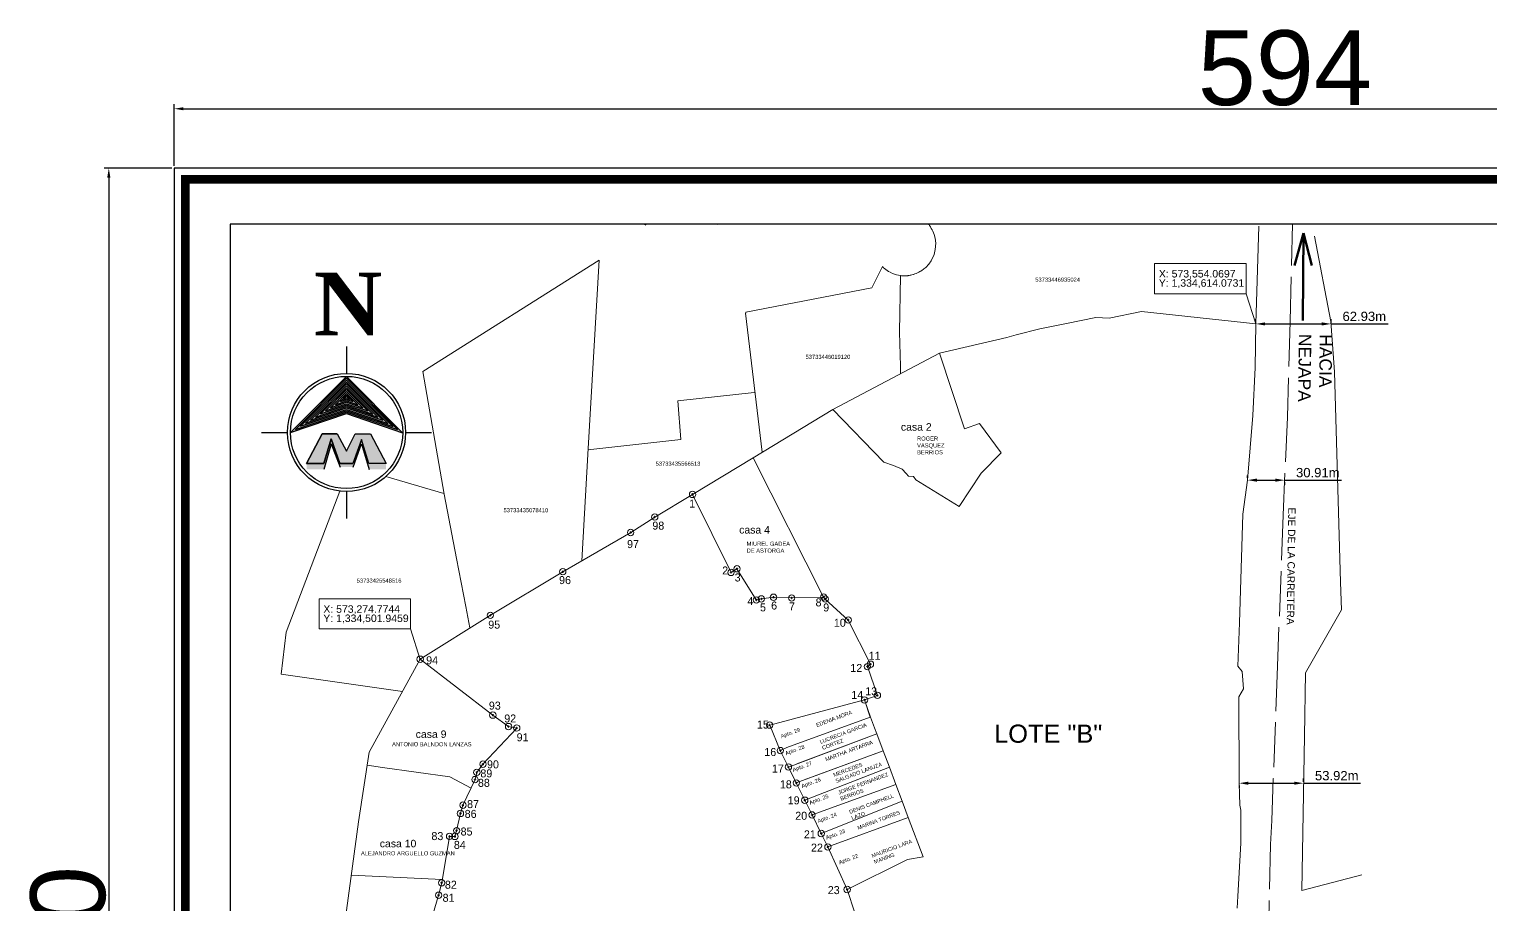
# Model space of a CAD drawing. Header units: millimetres. Extents: x -3245 to 2970, y 1153 to 3965.
# Drawn here: x -631.4 to -240.6, y 1879.3 to 2113.6 of the extents above; entities that cross this region are included whole.
import ezdxf
from ezdxf.enums import TextEntityAlignment as Align

# ---------------------------------------------------------------- set-up
doc = ezdxf.new("R2010")
doc.units = ezdxf.units.MM
doc.linetypes.add('ACAD_ISO02W100', pattern=[15, 12, -3])
for name, color, linetype in [('0 - TEXTO', 5, 'Continuous'), ('2', 1, 'Continuous'), ('CIRCULO PI', 2, 'Continuous'), ('FONDO_MANAGUA', 8, 'ACAD_ISO02W100'), ('NORTE', 7, 'Continuous'), ('TEXTOS', 2, 'Continuous')]:
    doc.layers.add(name, color=color, linetype=linetype)
doc.layers.add('FRAME 070', color=7, linetype='Continuous', lineweight=70)
doc.styles.add('CRISTHIAM', font='timesbd.ttf', dxfattribs={"height": 0.428625})
doc.styles.add('LOPEZ', font='TCCM____.TTF')
doc.styles.add('PI', font='arial.ttf', dxfattribs={"height": 0.4})
doc.styles.get("Standard").update_dxf_attribs({"font": 'arial.ttf'})
doc.dimstyles.new('ISO-25', dxfattribs={"dimtxt": 2.5, "dimasz": 2.5, "dimexe": 1.25, "dimexo": 0.625, "dimtad": 1, "dimdec": 3, "dimtxsty": 'Standard', "dimcen": 2.5, "dimadec": 0, "dimazin": 0, "dimtfac": 1, "dimtdec": 3, "dimtmove": 0, "dimatfit": 3, "dimfxl": 1, "dimarcsym": 0})
doc.dimstyles.new('RONI-250', dxfattribs={"dimtxt": 2.5, "dimasz": 2.5, "dimexe": 1.25, "dimexo": 0.625, "dimgap": 0.725, "dimtad": 1, "dimzin": 1, "dimdsep": 46, "dimtxsty": 'Standard', "dimcen": 2.5, "dimclrd": 256, "dimclre": 256, "dimclrt": 5, "dimaunit": 1, "dimadec": 4, "dimazin": 0, "dimtfac": 1, "dimtmove": 0, "dimatfit": 3, "dimfxl": 1, "dimlwd": -1, "dimlwe": -1, "dimarcsym": 0})

# ---------------------------------------------------------------- blocks, each defined once
blk = doc.blocks.new('*D89')
at = {"color": 0, "lineweight": -2, "transparency": 16777216}
for p, q in [((-592.65, 2077.03), (-592.65, 2093.55)), ((-590.15, 2092.3), (-1.15, 2092.3)), ((1.35, 2077.03), (1.35, 2093.55))]:
    blk.add_line(p, q, dxfattribs=at)
at = {"color": 0, "lineweight": 9, "transparency": 16777216}
for points in [[(-590.15, 2092.72), (-590.15, 2091.89), (-592.65, 2092.3)], [(-1.15, 2092.72), (-1.15, 2091.89), (1.35, 2092.3)]]:
    blk.add_solid(points, dxfattribs=at)
at = {"layer": 'Defpoints', "color": 0, "lineweight": 9, "transparency": 16777216}
for p in [(1.35, 2092.3), (-592.65, 2076.4), (1.35, 2076.4)]:
    blk.add_point(p, dxfattribs=at)
at = {"color": 0, "transparency": 16777216, "insert": (-295.65, 2103.14), "char_height": 2.5, "attachment_point": 5}
blk.add_mtext('{\\H8x;594}', dxfattribs=at)
blk = doc.blocks.new('*D90')
at = {"color": 0, "lineweight": -2, "transparency": 16777216}
for p, q in [((-593.27, 2076.4), (-611.36, 2076.4)), ((-610.11, 2073.9), (-610.11, 1658.9)), ((-593.27, 1656.4), (-611.36, 1656.4))]:
    blk.add_line(p, q, dxfattribs=at)
at = {"color": 0, "lineweight": 9, "transparency": 16777216}
for points in [[(-610.53, 2073.9), (-609.7, 2073.9), (-610.11, 2076.4)], [(-610.53, 1658.9), (-609.7, 1658.9), (-610.11, 1656.4)]]:
    blk.add_solid(points, dxfattribs=at)
at = {"layer": 'Defpoints', "color": 0, "lineweight": 9, "transparency": 16777216}
for p in [(-592.65, 2076.4), (-610.11, 1656.4), (-592.65, 1656.4)]:
    blk.add_point(p, dxfattribs=at)
at = {"color": 0, "transparency": 16777216, "insert": (-620.95, 1866.4), "char_height": 2.5, "attachment_point": 5, "rotation": 90}
blk.add_mtext('{\\H8x;420}', dxfattribs=at)
blk = doc.blocks.new('*D110')
at = {"transparency": 16777216}
for p, q in [((-303.45, 2035.36), (-303.45, 2035.99)), ((-283.3, 2035.01), (-283.3, 2035.99)), ((-300.95, 2034.74), (-285.8, 2034.74)), ((-283.3, 2034.74), (-268.06, 2034.74))]:
    blk.add_line(p, q, dxfattribs=at)
at = {"lineweight": 9, "transparency": 16777216}
for points in [[(-300.95, 2035.15), (-300.95, 2034.32), (-303.45, 2034.74)], [(-285.8, 2035.15), (-285.8, 2034.32), (-283.3, 2034.74)]]:
    blk.add_solid(points, dxfattribs=at)
at = {"layer": 'Defpoints', "color": 0, "lineweight": 9, "transparency": 16777216}
for p in [(-303.45, 2034.74, 425.74), (-283.3, 2034.74), (-283.3, 2034.39, 438.66)]:
    blk.add_point(p, dxfattribs=at)
at = {"lineweight": 9, "transparency": 16777216, "insert": (-274.43, 2036.74), "char_height": 2.5, "attachment_point": 5}
blk.add_mtext('62.93m', dxfattribs=at)
blk = doc.blocks.new('*D106')
at = {"transparency": 16777216}
for p, q in [((-305.64, 1993.56), (-305.64, 1994.19)), ((-303.14, 1992.94), (-298.22, 1992.94)), ((-295.72, 1992.94), (-280.5, 1992.94)), ((-295.72, 1992.44), (-295.72, 1991.69))]:
    blk.add_line(p, q, dxfattribs=at)
at = {"lineweight": 9, "transparency": 16777216}
for points in [[(-303.14, 1993.36), (-303.14, 1992.52), (-305.64, 1992.94)], [(-298.22, 1993.36), (-298.22, 1992.52), (-295.72, 1992.94)]]:
    blk.add_solid(points, dxfattribs=at)
at = {"layer": 'Defpoints', "color": 0, "lineweight": 9, "transparency": 16777216}
for p in [(-295.72, 1993.06, 106.4), (-305.64, 1992.93, 425.74), (-295.72, 1992.94)]:
    blk.add_point(p, dxfattribs=at)
at = {"lineweight": 9, "transparency": 16777216, "insert": (-286.86, 1994.94), "char_height": 2.5, "attachment_point": 5}
blk.add_mtext('30.91m', dxfattribs=at)
blk = doc.blocks.new('*D107')
at = {"transparency": 16777216}
for p, q in [((-307.92, 1911.27), (-307.92, 1910.62)), ((-305.42, 1911.87), (-293.17, 1911.87)), ((-290.67, 1912.21), (-290.67, 1913.12)), ((-290.67, 1911.87), (-275.44, 1911.87))]:
    blk.add_line(p, q, dxfattribs=at)
at = {"lineweight": 9, "transparency": 16777216}
for points in [[(-305.42, 1912.28), (-305.42, 1911.45), (-307.92, 1911.87)], [(-293.17, 1912.28), (-293.17, 1911.45), (-290.67, 1911.87)]]:
    blk.add_solid(points, dxfattribs=at)
at = {"layer": 'Defpoints', "color": 0, "lineweight": 9, "transparency": 16777216}
for p in [(-307.92, 1911.89, 425.74), (-290.67, 1911.87), (-290.67, 1911.59, 438.66)]:
    blk.add_point(p, dxfattribs=at)
at = {"lineweight": 9, "transparency": 16777216, "insert": (-281.8, 1913.87), "char_height": 2.5, "attachment_point": 5}
blk.add_mtext('53.92m', dxfattribs=at)

msp = doc.modelspace()

# ---------------------------------------------------------------- hatches: boundary and pattern name
at = {"lineweight": 30}
h = msp.add_hatch(color=5, dxfattribs=at)
h.dxf.hatch_style = 1
h.paths.add_polyline_path([(-550.7205, 2003.8048), (-550.6711, 2003.9717), (-548.3367, 1997.4118), (-544.8404, 1997.4118), (-542.5653, 2003.8048), (-540.5636, 1997.4118), (-535.9559, 1997.4118), (-540.1337, 2005.3123), (-544.2069, 2005.3123), (-546.5885, 2000.7335), (-549.0663, 2005.3123), (-553.0434, 2005.3123), (-557.2211, 1997.4118), (-552.6135, 1997.4118)])
at = {"lineweight": 30, "true_color": 0x2424ff}
h = msp.add_hatch(color=160, dxfattribs=at)
h.dxf.hatch_style = 1
h.paths.add_polyline_path([(-550.6303, 2002.6792), (-548.272, 1996.434), (-544.8212, 1996.434), (-542.5826, 2002.6656), (-540.5254, 1995.8079), (-535.9559, 1995.8079), (-535.9559, 1997.4118), (-540.5636, 1997.4118), (-542.5653, 2003.8048), (-544.8404, 1997.4118), (-548.3367, 1997.4118), (-550.6711, 2003.9717), (-552.6135, 1997.4118), (-557.2211, 1997.4118), (-557.2211, 1995.8079), (-552.6516, 1995.8079)])
at = {"layer": 'TEXTOS'}
h = msp.add_hatch(color=7, dxfattribs=at)
h.dxf.hatch_style = 1
h.paths.add_polyline_path([(-546.5402, 2010.7375), (-531.5523, 2005.6422), (-546.5186, 2020.713), (-561.5626, 2005.6957)])

# ---------------------------------------------------------------- linework, layer by layer
at = {"color": 1, "lineweight": 15}
for p, q in [((-302.6713, 2060.8629, 425.7391), (-303.4518, 2034.7374, 425.7391)), ((-406.5027, 1929.5197, 425.7391), (-428.8036, 1921.4173, 425.7391)), ((-428.3926, 1916.1864, 425.7391), (-404.7929, 1925.105, 425.7391)), ((-404.7929, 1925.105, 425.7391), (-426.1749, 1917.0244, 425.7391)), ((-426.2991, 1911.9375, 425.7391), (-403.0819, 1920.5622, 425.7391)), ((-403.0819, 1920.5622, 425.7391), (-424.1525, 1912.7349, 425.7391)), ((-424.0261, 1907.3245, 425.7391), (-401.4186, 1916.1274, 425.7391)), ((-421.9957, 1908.1151, 425.7391), (-401.4186, 1916.1272, 425.7391)), ((-399.699, 1911.5423, 425.7391), (-422.0833, 1903.3815, 425.7391)), ((-398.0312, 1907.0828, 425.7391), (-419.6343, 1898.4112, 425.7391)), ((-417.636, 1899.2133, 425.7391), (-398.0312, 1907.0828, 425.7391)), ((-396.3826, 1902.6576, 425.7391), (-417.865, 1894.8203, 425.7391)), ((-545.2848, 1887.2279, 425.7391), (-520.9644, 1886.0907, 740.5799))]:
    msp.add_line(p, q, dxfattribs=at)
at = {"color": 8, "linetype": 'ACAD_ISO02W100', "lineweight": 15}
msp.add_line((-294.2619, 2035.3455, 106.4028), (-293.6342, 2061.4019, 106.4028), dxfattribs=at)
at = {"color": 7, "lineweight": 50}
for p, q in [((-290.712, 2058.9908), (-293.061, 2050.3817)), ((-290.8502, 2035.6235), (-290.712, 2058.9908)), ((-290.712, 2058.9908), (-288.465, 2050.3546))]:
    msp.add_line(p, q, dxfattribs=at)
at = {"color": 5}
for p, q in [((-553.0434, 2005.3123, -0.0089), (-549.0663, 2005.3123, -0.0089)), ((-544.2069, 2005.3123, -0.0089), (-540.1337, 2005.3123, -0.0089)), ((-550.6303, 2002.6792, -0.0089), (-552.6516, 1995.8079, -0.0089)), ((-550.6711, 2003.9717, -0.0089), (-552.6135, 1997.4118, -0.0089)), ((-548.3367, 1997.4118, -0.0089), (-550.6711, 2003.9717, -0.0089)), ((-550.6303, 2002.6792, -0.0089), (-548.272, 1996.434, -0.0089)), ((-542.5653, 2003.8048, -0.0089), (-544.8404, 1997.4118, -0.0089)), ((-544.8212, 1996.434, -0.0089), (-542.5826, 2002.6656, -0.0089)), ((-542.5826, 2002.6656, -0.0089), (-540.5254, 1995.8079, -0.0089)), ((-540.5636, 1997.4118, -0.0089), (-542.5653, 2003.8048, -0.0089)), ((-544.8404, 1997.4118, -0.0089), (-548.3367, 1997.4118, -0.0089))]:
    msp.add_line(p, q, dxfattribs=at)
for points in [[(1.3517, 1656.4019), (1.3517, 2076.4019), (-592.6483, 2076.4019), (-592.6483, 1656.4019)], [(-577.6483, 2061.4019), (-577.6483, 1671.4019), (-13.6483, 1671.4019), (-13.6483, 2061.4019)]]:
    msp.add_lwpolyline(points, close=True)
at = {"const_width": 2.28}
msp.add_lwpolyline([(-1.6483, 1659.4019), (-1.6483, 2073.4019), (-589.6483, 2073.4019), (-589.6483, 1659.4019)], close=True, dxfattribs=at)
msp.add_lwpolyline([(-577.6483, 1671.4019), (-13.6483, 1671.4019), (-13.6483, 2061.4019), (-577.6483, 2061.4019)])
at = {"color": 1, "lineweight": 15, "elevation": 425.7391}
for points in [[(-398.4246, 2021.4306), (-398.4344, 2023.401), (-398.7189, 2032.5378), (-398.4195, 2047.6473), (-398.1677, 2047.6288), (-397.9459, 2047.6105), (-397.7128, 2047.5978), (-397.4803, 2047.5936), (-397.2737, 2047.5941), (-397.0196, 2047.6039), (-396.7591, 2047.6227), (-396.4922, 2047.646), (-396.3483, 2047.6648), (-396.2215, 2047.6814), (-396.0742, 2047.7058), (-395.8448, 2047.746), (-395.67, 2047.7853), (-395.396, 2047.854), (-395.0783, 2047.9337), (-394.9981, 2047.9539), (-394.573, 2048.1057), (-394.2026, 2048.2411), (-393.892, 2048.3903), (-393.6941, 2048.4885), (-393.5108, 2048.5793), (-393.2343, 2048.7175), (-392.9819, 2048.8839), (-392.6663, 2049.0919), (-392.3604, 2049.2975), (-392.1935, 2049.4328), (-391.6871, 2049.8635), (-390.9043, 2050.6906), (-390.2477, 2051.6307), (-389.4553, 2053.3304), (-389.1255, 2054.6384), (-389.022, 2056.3037), (-389.1806, 2057.6745), (-389.4438, 2058.6352), (-389.6086, 2059.0796), (-389.7962, 2059.5089), (-389.9882, 2059.9483), (-390.2117, 2060.2921), (-390.4572, 2060.6698), (-390.7092, 2061.0575), (-390.8125, 2061.2341), (-390.9155, 2061.3424)], [(-483.6499, 1971.3725), (-481.9732, 2001.3883), (-478.9648, 2051.8145), (-526.179, 2022.0372), (-520.4911, 1989.2034), (-517.1604, 1972.0037), (-514.667, 1959.1274), (-513.603, 1953.4509)], [(-398.4316, 2047.652), (-399.4782, 2047.8691), (-400.5786, 2048.2371), (-401.2299, 2048.5583), (-401.6156, 2048.7664), (-402.0091, 2049.0187), (-402.3726, 2049.272), (-402.7006, 2049.527), (-402.9902, 2049.7855), (-403.2861, 2050.0574), (-406.085, 2044.3987), (-439.7787, 2037.8638), (-439.7627, 2037.6007), (-439.8758, 2037.5883), (-435.4347, 2000.394)], [(-308.4196, 1878.4071), (-308.2417, 1881.6691), (-307.4706, 1895.8122), (-307.4526, 1904.6165), (-307.7246, 1906.0159), (-307.9199, 1911.8903), (-307.9658, 1934.9513), (-306.7105, 1937.0744), (-307.0455, 1941.7073), (-308.218, 1943.2148), (-307.8401, 1954.7475), (-306.9256, 1983.8325), (-305.6429, 1992.9307), (-304.2443, 2010.2486), (-303.6082, 2023.0584), (-303.4518, 2034.7374), (-333.9882, 2038.0766), (-342.6142, 2036.2903), (-346.2311, 2036.4658), (-354.0485, 2034.8387), (-361.1973, 2033.4185), (-367.5491, 2031.8441), (-370.0465, 2031.1154), (-388.0267, 2026.9494), (-381.3352, 2006.6873), (-377.3493, 2008.0864), (-371.5153, 2000.2708), (-376.8828, 1994.8353), (-382.7642, 1985.8864), (-394.3217, 1993.0464), (-394.9462, 1993.9235), (-396.3147, 1994.004), (-396.9207, 1994.7573), (-397.9929, 1995.8687), (-400.3431, 1996.8385), (-402.9084, 1997.7463), (-416.5208, 2011.826), (-437.8052, 1998.9465)], [(-416.5208, 2011.826), (-388.0267, 2026.9494)], [(-437.3506, 2016.4394), (-437.5913, 2016.3919), (-458.0128, 2014.1728), (-457.1413, 2003.8552), (-481.9902, 2001.095)], [(-454.0397, 1989.1228), (-437.8052, 1998.9465)], [(-437.8052, 1998.9465), (-418.9961, 1961.6644), (-418.5552, 1961.1427), (-412.3986, 1955.5201), (-406.467, 1943.7074), (-407.2941, 1943.0623), (-404.596, 1935.364), (-408.0493, 1934.1376), (-406.5009, 1929.5151), (-405.4015, 1926.6763), (-404.7929, 1925.105), (-403.0819, 1920.5622), (-401.4186, 1916.1274), (-399.699, 1911.5423), (-398.0312, 1907.0828), (-396.3826, 1902.6576), (-392.396, 1892.1632), (-396.5612, 1891.4163), (-412.6989, 1883.4317), (-410.6706, 1877.2133)], [(-520.5584, 1989.3519), (-536.0711, 1993.8741)], [(-548.3854, 1990.0095), (-562.6942, 1952.2638), (-564.0598, 1941.0249), (-531.6067, 1936.3864)], [(-548.1305, 1865.9296), (-543.3766, 1901.509), (-540.4847, 1920.1728), (-526.8657, 1945.0447), (-507.4325, 1930.081), (-503.2278, 1927.0267), (-501.0346, 1926.6185)], [(-526.8657, 1945.0447), (-507.4325, 1930.081), (-503.2278, 1927.0267), (-501.0346, 1926.6185), (-510.0705, 1916.9574), (-511.7098, 1914.7605), (-512.1966, 1912.8346), (-515.4202, 1905.9864), (-516.0863, 1903.7637), (-517.1134, 1899.1786), (-517.5853, 1897.6095), (-519.0081, 1897.6402), (-521.1116, 1885.2121), (-521.9342, 1881.9035), (-525.1702, 1870.7305)], [(-433.4129, 1927.4065), (-430.5652, 1920.5958), (-428.8036, 1921.4173), (-406.5027, 1929.5197), (-408.0493, 1934.1376), (-433.4129, 1927.4065)], [(-513.2434, 1910.5835), (-518.947, 1913.6032), (-536.9503, 1916.0986), (-541.0183, 1916.7289)]]:
    msp.add_lwpolyline(points, dxfattribs=at)
at = {"color": 7, "lineweight": 15}
msp.add_lwpolyline([(-330.4902, 2050.9149), (-306.0165, 2050.9149), (-306.0165, 2042.8195), (-330.4902, 2042.8195)], close=True, dxfattribs=at)
msp.add_lwpolyline([(-306.0165, 2042.8195), (-303.4518, 2034.7374)], dxfattribs=at)
at = {"color": 8, "linetype": 'ACAD_ISO02W100', "lineweight": 15, "elevation": 106.4028}
msp.add_lwpolyline([(-294.2619, 2035.3455), (-294.9724, 2009.8118), (-296.1514, 1983.5514), (-297.6138, 1943.142), (-298.7527, 1913.0307), (-299.1873, 1901.8794), (-299.5177, 1895.505), (-299.8941, 1878.3386), (-300.7312, 1866.0455), (-301.66, 1837.388), (-302.4179, 1822.4329), (-303.5136, 1796.9657)], dxfattribs=at)
at = {"color": 5, "elevation": -0.0089}
for points in [[(-549.0663, 2005.3123), (-553.0434, 2005.3123), (-557.2211, 1997.4118), (-552.6135, 1997.4118), (-550.6711, 2003.9717), (-548.3367, 1997.4118), (-544.8404, 1997.4118)], [(-550.7205, 2003.8048), (-552.6135, 1997.4118), (-557.2211, 1997.4118), (-553.0434, 2005.3123), (-549.0663, 2005.3123), (-546.5885, 2000.7335), (-544.2069, 2005.3123), (-540.1337, 2005.3123), (-535.9559, 1997.4118), (-540.5636, 1997.4118), (-542.5653, 2003.8048), (-544.8404, 1997.4118), (-548.3367, 1997.4118), (-550.6711, 2003.9717)], [(-546.5885, 2000.7335), (-544.2069, 2005.3123)], [(-544.1107, 2005.3123), (-540.1337, 2005.3123), (-535.9559, 1997.4118), (-540.5636, 1997.4118)], [(-542.5653, 2003.8048), (-544.8404, 1997.4118), (-548.3367, 1997.4118)]]:
    msp.add_lwpolyline(points, dxfattribs=at)
at = {"color": 7, "lineweight": 20, "ltscale": 0.5, "elevation": 425.7391, "flags": 128}
msp.add_lwpolyline([(-525.1704, 1870.738), (-521.9346, 1881.9098), (-521.1121, 1885.2181), (-519.0089, 1897.6449), (-517.5863, 1897.6142), (-517.1144, 1899.1832), (-516.0873, 1903.7679), (-515.4214, 1905.9903), (-512.1981, 1912.8378), (-511.7113, 1914.7635), (-510.0722, 1916.9602), (-501.0372, 1926.6203), (-503.2302, 1927.0285), (-507.4344, 1930.0825), (-526.8657, 1945.0447), (-508.1, 1956.78), (-488.7241, 1968.4397), (-470.5657, 1978.9348), (-464.1358, 1983.0812), (-454.0397, 1989.1228), (-443.7491, 1968.2477), (-442.1682, 1969.2291), (-436.9917, 1960.8901), (-435.632, 1961.1735), (-432.3943, 1961.6152), (-427.5278, 1961.4274), (-418.9991, 1961.6643), (-418.5552, 1961.1427), (-412.3986, 1955.5201), (-406.467, 1943.7074), (-407.2941, 1943.0623), (-404.596, 1935.364), (-408.0493, 1934.1376), (-433.4129, 1927.4065), (-430.5652, 1920.5958), (-428.3926, 1916.1864), (-426.2991, 1911.9375), (-424.0261, 1907.3245), (-422.0833, 1903.3815), (-419.6343, 1898.4112), (-417.8588, 1894.8078), (-412.6989, 1883.4317), (-410.6706, 1877.2133)], dxfattribs=at)
at = {"color": 7, "lineweight": 15, "elevation": 425.7391}
msp.add_lwpolyline([(-553.8859, 1961.2202), (-529.4121, 1961.2202), (-529.4121, 1953.1247), (-553.8859, 1953.1247)], close=True, dxfattribs=at)
msp.add_lwpolyline([(-529.4121, 1953.1247), (-526.8482, 1944.9891)], dxfattribs=at)
at = {"layer": '2', "color": 1, "lineweight": 15}
for p, q in [((-466.8469, 2061.4019), (-466.5023, 2061.1695)), ((-447.546, 2061.4019), (-447.3989, 2061.3046)), ((-447.3989, 2061.3046), (-447.3285, 2061.4019)), ((-424.1553, 2061.4019), (-424.1613, 2061.3889))]:
    msp.add_line(p, q, dxfattribs=at)
at = {"layer": 'CIRCULO PI', "color": 5, "lineweight": 5}
for centre in [(-454.0397, 1989.1228, 425.7391), (-464.1358, 1983.0812, 425.7391), (-470.5657, 1978.9348, 425.7391), (-442.1682, 1969.2291, 425.7391), (-488.7241, 1968.4397, 425.7391), (-443.7491, 1968.2477, 425.7391), (-436.9917, 1960.8901, 425.7391), (-435.632, 1961.1735, 425.7391), (-432.3943, 1961.6152, 425.7391), (-427.5278, 1961.4274, 425.7391), (-418.9961, 1961.6644, 425.7391), (-418.5552, 1961.1427, 425.7391), (-508.1, 1956.78, 425.7391), (-412.3986, 1955.5201, 425.7391), (-526.8657, 1945.0447, 425.7391), (-407.2941, 1943.0623, 425.7391), (-406.467, 1943.7074, 425.7391), (-408.0493, 1934.1376, 425.7391), (-404.596, 1935.364, 425.7391), (-507.4344, 1930.0825, 425.7391), (-503.2302, 1927.0285, 425.7391), (-501.0372, 1926.6203, 425.7391), (-433.4129, 1927.4065, 425.7391), (-430.5652, 1920.5958, 425.7391), (-511.7113, 1914.7635, 425.7391), (-510.0722, 1916.9602, 425.7391), (-428.3926, 1916.1864, 425.7391), (-512.1981, 1912.8378, 425.7391), (-426.2991, 1911.9375, 425.7391), (-424.0261, 1907.3245, 425.7391), (-516.0873, 1903.7679, 425.7391), (-515.4214, 1905.9903, 425.7391), (-422.0833, 1903.3815, 425.7391), (-517.1144, 1899.1832, 425.7391), (-419.6343, 1898.4112, 425.7391), (-519.0089, 1897.6449, 425.7391), (-517.5863, 1897.6142, 425.7391), (-417.8588, 1894.8078, 425.7391), (-521.1121, 1885.2181, 425.7391), (-412.6989, 1883.4317, 425.7391), (-521.9346, 1881.9098, 425.7391)]:
    msp.add_circle(centre, 0.85, dxfattribs=at)
at = {"layer": 'CIRCULO PI', "color": 5, "lineweight": 80}
for centre in [(-454.0404, 1989.1224, 425.7391), (-464.1364, 1983.0808, 425.7391), (-470.5664, 1978.9344, 425.7391), (-488.7247, 1968.4393, 425.7391), (-443.7497, 1968.2473, 425.7391), (-442.1688, 1969.2287, 425.7391), (-418.9967, 1961.664, 425.7391), (-436.9924, 1960.8897, 425.7391), (-435.6327, 1961.1731, 425.7391), (-432.395, 1961.6148, 425.7391), (-427.5285, 1961.427, 425.7391), (-418.5558, 1961.1423, 425.7391), (-508.1007, 1956.7796, 425.7391), (-412.3992, 1955.5198, 425.7391), (-526.8664, 1945.0443, 425.7391), (-407.2947, 1943.0619, 425.7391), (-406.4676, 1943.707, 425.7391), (-404.5967, 1935.3636, 425.7391), (-408.05, 1934.1372, 425.7391), (-507.4351, 1930.0822, 425.7391), (-503.2309, 1927.0281, 425.7391), (-501.0379, 1926.6199, 425.7391), (-433.4136, 1927.4061, 425.7391), (-430.5659, 1920.5954, 425.7391), (-511.7119, 1914.7631, 425.7391), (-510.0728, 1916.9598, 425.7391), (-428.3932, 1916.186, 425.7391), (-512.1987, 1912.8374, 425.7391), (-426.2997, 1911.9371, 425.7391), (-424.0268, 1907.3241, 425.7391), (-516.088, 1903.7675, 425.7391), (-515.422, 1905.9899, 425.7391), (-422.0839, 1903.3811, 425.7391), (-517.1151, 1899.1828, 425.7391), (-519.0095, 1897.6445, 425.7391), (-517.5869, 1897.6138, 425.7391), (-419.635, 1898.4108, 425.7391), (-417.8595, 1894.8075, 425.7391), (-521.1128, 1885.2177, 425.7391), (-521.9353, 1881.9094, 425.7391), (-412.6996, 1883.4313, 425.7391)]:
    msp.add_circle(centre, 0.0536, dxfattribs=at)
at = {"layer": 'FONDO_MANAGUA', "color": 1, "linetype": 'ByBlock', "lineweight": 9}
msp.add_line((-283.3711, 2035.4218, 438.6617), (-287.7517, 2058.1986, 106.4028), dxfattribs=at)
for points, elevation in [([(-291.1662, 1883.1258), (-291.1662, 1883.1258), (-290.4395, 1924.4919), (-290.1904, 1941.3796), (-280.4973, 1958.2745), (-280.7476, 1965.6383), (-282.4296, 2021.8959), (-283.3711, 2035.4218)], 438.6617), ([(-291.1662, 1883.1258), (-275.1198, 1887.3405)], 434.5494)]:
    msp.add_lwpolyline(points, dxfattribs=dict(at, elevation=elevation))
at = {"layer": 'NORTE', "color": 0}
for p, q in [((-546.5422, 2028.6784, -0.0236), (-546.5422, 2021.4874, -0.0121)), ((-569.2953, 2005.6951, -0.0089), (-562.3371, 2005.6946, -0.0089)), ((-530.7515, 2005.6935, -0.0089), (-523.7932, 2005.6931, -0.0089)), ((-546.5443, 1989.9019, -0.0089), (-546.5443, 1982.7109, 0.0026))]:
    msp.add_line(p, q, dxfattribs=at)
msp.add_circle((-546.5443, 2005.6946, -0.0089), 15.0184, dxfattribs=at)
at = {"layer": 'TEXTOS', "color": 7, "elevation": 0.0058}
msp.add_lwpolyline([(-546.5186, 2020.713), (-561.5626, 2005.6957), (-546.5402, 2010.7375), (-531.5523, 2005.6422), (-546.5186, 2020.713)], dxfattribs=at)
for points in [[(-546.5198, 2020.2052), (-560.2272, 2006.5221), (-546.5395, 2011.116), (-532.883, 2006.4733)], [(-546.5209, 2019.6975), (-558.8918, 2007.3485), (-546.5388, 2011.4945), (-534.2137, 2007.3044)], [(-546.522, 2019.1897), (-557.5563, 2008.175), (-546.538, 2011.8729), (-535.5444, 2008.1355)], [(-546.5231, 2018.682), (-556.2209, 2009.0014), (-546.5373, 2012.2514), (-536.875, 2008.9666)], [(-546.5242, 2018.1742), (-554.8855, 2009.8278), (-546.5365, 2012.6299), (-538.2057, 2009.7977)], [(-546.5253, 2017.6665), (-553.55, 2010.6542), (-546.5358, 2013.0084), (-539.5364, 2010.6288)], [(-546.5264, 2017.1587), (-552.2146, 2011.4807), (-546.5351, 2013.3868), (-540.8671, 2011.4599)], [(-546.5275, 2016.651), (-550.8791, 2012.3071), (-546.5343, 2013.7653), (-542.1978, 2012.291)], [(-546.5286, 2016.1432), (-549.5437, 2013.1335), (-546.5336, 2014.1438), (-543.5285, 2013.1221)], [(-546.5297, 2015.6355), (-548.2083, 2013.9599), (-546.5329, 2014.5222), (-544.8591, 2013.9532)], [(-546.5304, 2015.3084), (-547.348, 2014.4923), (-546.5324, 2014.7661), (-545.7164, 2014.4886)]]:
    msp.add_lwpolyline(points, close=True, dxfattribs=at)
at = {"layer": 'TEXTOS', "color": 0}
msp.add_circle((-546.5443, 2005.6946, -0.0089), 15.7928, dxfattribs=at)

# ---------------------------------------------------------------- texts
at = {"color": 7, "lineweight": 15}
for s, p in [('X: 573,554.0697', (-329.347, 2047.1594)), ('Y: 1,334,614.0731', (-329.3699, 2044.6888)), ('X: 573,274.7744', (-552.7426, 1957.4646, 425.7391)), ('Y: 1,334,501.9459', (-552.7656, 1954.9941, 425.7391))]:
    msp.add_text(s, height=1.9998, dxfattribs=at).set_placement(p)
at = {"color": 7, "lineweight": 30, "style": 'LOPEZ'}
for s, height, p in [('1', 2.1392, (-454.9398, 1984.9401)), ('98', 2.13922, (-464.7845, 1979.0615)), ('97', 2.13922, (-471.5407, 1974.1269)), ('2', 2.1392, (-446.1028, 1967.0613)), ('96', 2.13922, (-489.724, 1964.4931)), ('3', 2.1392, (-442.7734, 1965.198)), ('4', 2.1392, (-439.3736, 1958.8812)), ('5', 2.1392, (-436.0039, 1957.196)), ('6', 2.1392, (-433.0237, 1957.6838)), ('7', 2.1392, (-428.2553, 1957.452)), ('8', 2.1392, (-421.1391, 1958.524)), ('9', 2.1392, (-419.0954, 1957.1775)), ('95', 2.13922, (-508.6559, 1952.5796)), ('10', 2.13922, (-416.2562, 1953.0764)), ('11', 2.13922, (-406.9485, 1944.2468)), ('94', 2.13922, (-525.2558, 1943.041)), ('12', 2.13922, (-411.8442, 1940.9901)), ('14', 2.13922, (-411.578, 1933.7742)), ('13', 2.13922, (-407.8654, 1934.7408)), ('93', 2.13922, (-508.4959, 1930.9186)), ('92', 2.13922, (-504.3792, 1927.4667)), ('15', 2.13922, (-436.8155, 1925.853)), ('91', 2.13922, (-501.0705, 1922.4454)), ('16', 2.13922, (-434.8457, 1918.496)), ('89', 2.13922, (-510.7658, 1912.7849)), ('90', 2.13922, (-508.9845, 1915.2)), ('17', 2.13922, (-432.8014, 1914.0768)), ('88', 2.13922, (-511.4174, 1910.2509)), ('18', 2.13922, (-430.6869, 1909.8424)), ('87', 2.13922, (-514.3246, 1904.5619)), ('19', 2.13922, (-428.5872, 1905.5653)), ('86', 2.13922, (-514.9598, 1901.9486)), ('20', 2.13922, (-426.5767, 1901.4461)), ('85', 2.13922, (-516.052, 1897.2309)), ('21', 2.13922, (-424.2633, 1896.4755)), ('83', 2.13922, (-523.854, 1896.0093)), ('84', 2.13922, (-517.8491, 1893.6513)), ('22', 2.13922, (-422.366, 1892.9208)), ('82', 2.13922, (-520.2466, 1882.9905)), ('23', 2.13922, (-417.8831, 1881.5596)), ('81', 2.13922, (-520.8663, 1879.5041))]:
    msp.add_text(s, height=height, dxfattribs=at).set_placement(p, align=Align.BOTTOM_LEFT)
at = {"color": 7, "lineweight": 0, "attachment_point": 1}
for s, insert, char_height, width in [('53733446935024', (-362.4036, 2047.1368), 1.099684, 10.459428), ('53733446019120', (-423.8178, 2026.4796), 1.099684, 10.459428), ('casa 2', (-398.3306, 2008.178, 106.4348), 1.9998, 13.479856), ('ROGER VASQUEZ BERRIOS', (-394.0052, 2004.6229, 106.4348), 1.099684, 12.334479), ('53733435566513', (-463.9075, 1997.9038), 1.099684, 10.459428), ('53733435078410', (-504.5757, 1985.4567), 1.099684, 10.459428), ('casa 4', (-441.5741, 1980.6579, 421.2756), 1.9998, 13.479856), ('MIUREL GADEA DE ASTORGA', (-439.5785, 1976.4797, 421.2756), 1.099684, 12.334479), ('53733425548516', (-543.8238, 1966.6193), 1.099684, 10.459428), ('ANTONIO BALNDON LANZAS ', (-534.3846, 1922.8415, 421.2756), 1.099684, 25.432365), ('casa 9', (-528.0602, 1925.9841, 421.2756), 1.9998, 13.479856), ('casa 10', (-537.6699, 1896.7273, 421.2756), 1.9998, 13.479856), ('ALEJANDRO ARGUELLO GUZMAN', (-542.706, 1893.6703, 421.2756), 1.099684, 24.8597)]:
    msp.add_mtext(s, dxfattribs=dict(at, insert=insert, char_height=char_height, width=width))
at = {"color": 8, "linetype": 'ACAD_ISO02W100', "lineweight": 15, "insert": (-292.7994, 1985.6209, 425.7391), "char_height": 1.961257, "width": 33.677157, "attachment_point": 1, "rotation": 269.258603, "style": 'PI'}
msp.add_mtext('EJE DE LA CARRETERA', dxfattribs=at)
at = {"color": 7, "lineweight": 0, "attachment_point": 1, "rotation": 20.60009}
for s, insert, char_height, width in [('EDENIA MORA ', (-421.1504, 1927.8306, 425.7391), 1.034937, 14.730249), ('Apto. 29', (-430.5897, 1924.8596, 425.7391), 1.03494, 11.532903), ('LUCRECIA GARCIA CORTEZ ', (-420.1368, 1923.3517, 425.7391), 1.034937, 14.730249), ('MARTHA ARTARRA', (-418.6862, 1918.67, 425.7391), 1.034937, 14.730249), ('Apto. 28', (-429.4016, 1920.2933, 425.7391), 1.03494, 11.532903), ('Apto. 27', (-427.4214, 1915.8713, 736.8848), 1.03494, 11.532903), ('MERCEDES SALGADO LANUZA', (-416.5435, 1914.5082, 425.7391), 1.034937, 14.730249), ('Apto. 26', (-425.0447, 1911.5318, 736.8848), 1.03494, 11.532903), ('JORGE FERNANDEZ BERRIOS', (-415.2882, 1909.7648, 425.7391), 1.034937, 16.244784), ('Apto. 25', (-422.9757, 1907.0765, 736.8848), 1.03494, 11.532903), ('DENIS CAMPHELL LAZO', (-412.2964, 1904.6106, 425.7391), 1.034937, 13.829801), ('Apto. 24', (-420.777, 1902.1632, 736.8848), 1.03494, 11.532903), ('MARINA TORRES ', (-410.0804, 1900.3474, 425.7391), 1.034937, 13.829801), ('Apto. 23', (-418.5189, 1897.7416, 736.8848), 1.03494, 11.532903), ('MAURICIO LARA MANING', (-406.3024, 1892.8756, 425.7391), 1.034937, 11.532903), ('Apto. 22', (-415.045, 1891.1087, 425.7391), 1.03494, 11.532903)]:
    msp.add_mtext(s, dxfattribs=dict(at, insert=insert, char_height=char_height, width=width))
at = {"layer": '0 - TEXTO', "color": 7, "transparency": 33554687, "style": 'CRISTHIAM'}
msp.add_text('N', height=16.747, dxfattribs=at).set_placement((-555.2851, 2031.6863, -0.0423))
at = {"layer": 'FRAME 070', "lineweight": 25, "style": 'PI'}
msp.add_text('LOTE "B"', height=4.8543, dxfattribs=at).set_placement((-373.408, 1922.6921))
at = {"layer": 'FRAME 070', "lineweight": 25, "insert": (-282.9976, 2031.9644), "char_height": 3.34073, "width": 32.909668, "attachment_point": 1, "rotation": 269.258603, "style": 'PI'}
msp.add_mtext('HACIA \\PNEJAPA', dxfattribs=at)

# ---------------------------------------------------------------- dimensions: what is measured, and where the dimension line sits
at = {"color": 1}
dim = msp.add_linear_dim(base=(1.3517, 2092.3022), p1=(-592.6483, 2076.4019), p2=(1.3517, 2076.4019), text='{\\H8x;<>}', dimstyle='ISO-25', dxfattribs=at)
dim.commit()
dim.dimension.update_dxf_attribs({"geometry": '*D89', "text_midpoint": (-295.6483, 2103.1386)})
dim = msp.add_linear_dim(base=(-610.1134, 1656.4019), p1=(-592.6483, 2076.4019), p2=(-592.6483, 1656.4019), angle=90, text='{\\H8x;<>}', dimstyle='ISO-25', dxfattribs=at)
dim.commit()
dim.dimension.update_dxf_attribs({"geometry": '*D90', "text_midpoint": (-620.9498, 1866.4019)})
at = {"color": 1, "lineweight": 9}
for base, p1, p2, text, picture, middle in [((-283.299, 2034.7374), (-303.4518, 2034.7374, 425.7391), (-283.299, 2034.3863, 438.6617), '62.93m', '*D110', (-274.4277, 2034.7374)), ((-295.7244, 1992.9386), (-305.6429, 1992.9307, 425.7391), (-295.7244, 1993.0609, 106.4028), '30.91m', '*D106', (-286.8608, 1992.9386)), ((-290.6662, 1911.8669), (-307.9199, 1911.8903, 425.7391), (-290.6662, 1911.5872, 438.6617), '53.92m', '*D107', (-281.8017, 1911.8669))]:
    dim = msp.add_linear_dim(base=base, p1=p1, p2=p2, text=text, dimstyle='RONI-250', override={"dimclrt": 256}, dxfattribs=at)
    dim.commit()
    dim.dimension.update_dxf_attribs({"geometry": picture, "text_midpoint": middle, "dimtype": 160})

doc.saveas('drawing.dxf')
